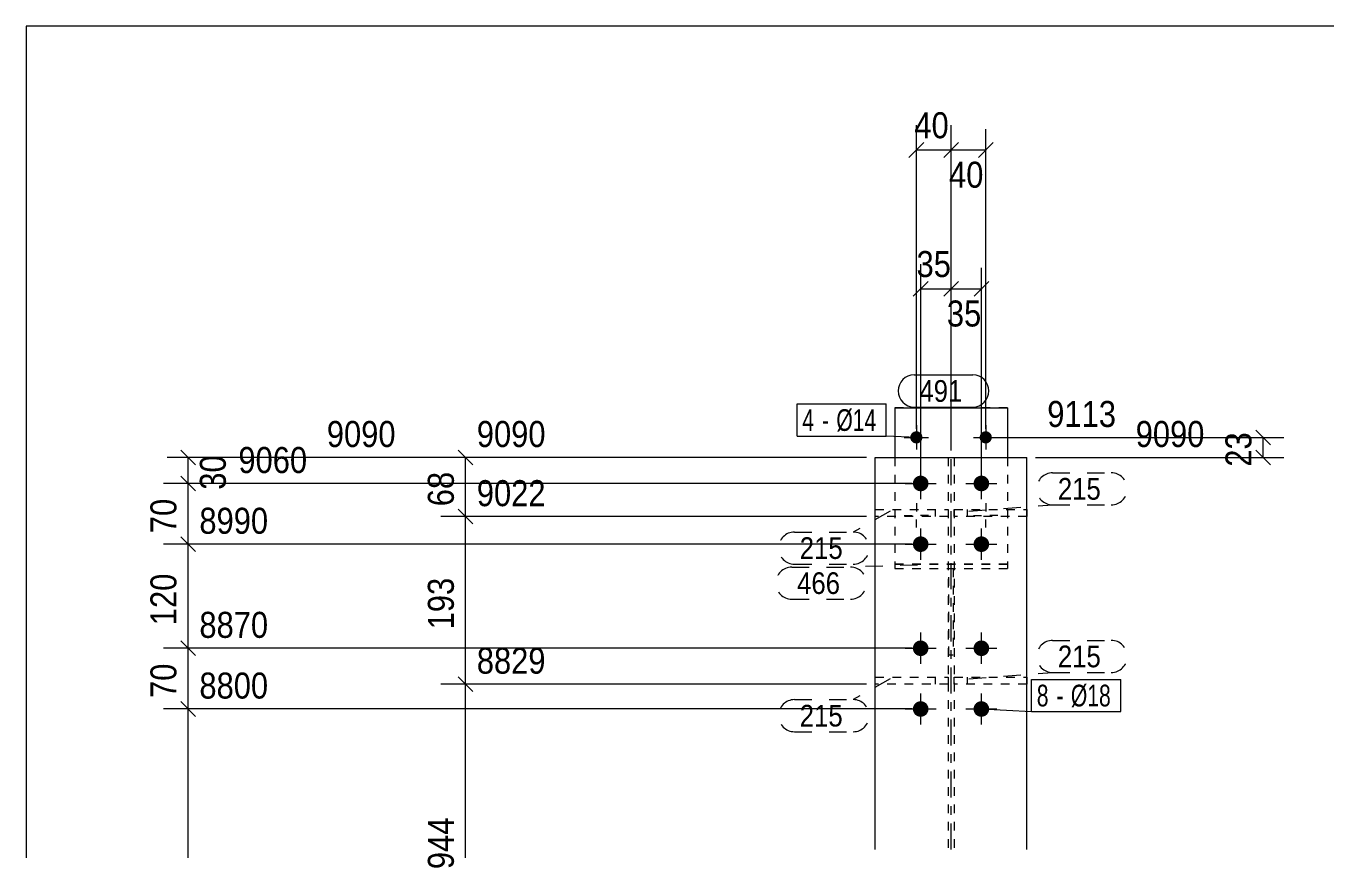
# Model space of a CAD drawing. Header units: millimetres. Extents: x 2 to 579, y 1 to 405.
# Drawn here: x 5 to 155, y 310 to 405 of the extents above; entities that cross this region are included whole.
import ezdxf

# ---------------------------------------------------------------- set-up
doc = ezdxf.new("R2010")
doc.units = ezdxf.units.MM
for name, pattern in [('XKITLINE00', [0]), ('XKITLINE01', [4, 1, -1, 1, -1]), ('XKITLINE02', [4, 2, -2]), ('XKITLINE03', [6, 3, -1, 1, -1])]:
    doc.linetypes.add(name, pattern=pattern)
for name, color, linetype, lineweight in [('Bolt', 3, 'Continuous', 0), ('BoltMark', 7, 'Continuous', 0), ('Dimensions', 7, 'Continuous', 0), ('DrawingSheet', 5, 'Continuous', 0), ('Part', 2, 'Continuous', 0), ('PartMark', 7, 'Continuous', 0)]:
    doc.layers.add(name, color=color, linetype=linetype, lineweight=lineweight)
doc.styles.add('ARIAL', font='ARIAL.TTF')
doc.styles.add('ARIAL_NARROW', font='ARIALN.TTF')

# ---------------------------------------------------------------- blocks, each defined once
blk = doc.blocks.new('*A42')
at = {"layer": 'Bolt'}
for points in [[(107.3, 352.31), (107.3, 352.36), (107.31, 352.4), (107.32, 352.44), (107.33, 352.49), (107.34, 352.53), (107.35, 352.57), (107.37, 352.61), (107.39, 352.65), (107.4, 352.69), (107.43, 352.73), (107.45, 352.77), (107.48, 352.8), (107.5, 352.84), (107.53, 352.87), (107.56, 352.9), (107.59, 352.94), (107.63, 352.96), (107.66, 352.99), (107.7, 353.02), (107.74, 353.04), (107.77, 353.06), (107.81, 353.08), (107.85, 353.1), (107.9, 353.12), (107.94, 353.13), (107.98, 353.14), (108.02, 353.15), (108.07, 353.16), (108.11, 353.16), (108.15, 353.17), (108.2, 353.17), (108.24, 353.17), (108.29, 353.16), (108.33, 353.16), (108.37, 353.15), (108.42, 353.14), (108.46, 353.13), (108.5, 353.12), (108.54, 353.1), (108.58, 353.08), (108.62, 353.06), (108.66, 353.04), (108.7, 353.02), (108.73, 352.99), (108.77, 352.96), (108.8, 352.94), (108.84, 352.9), (108.87, 352.87), (108.89, 352.84), (108.92, 352.8), (108.95, 352.77), (108.97, 352.73), (108.99, 352.69), (109.01, 352.65), (109.03, 352.61), (109.05, 352.57), (109.06, 352.53), (109.07, 352.49), (109.08, 352.44), (109.09, 352.4), (109.09, 352.36), (109.1, 352.31), (109.1, 352.27), (109.1, 352.22), (109.09, 352.18), (109.09, 352.14), (109.08, 352.09), (109.07, 352.05), (109.06, 352.01), (109.05, 351.97), (109.03, 351.92), (109.01, 351.88), (108.99, 351.84), (108.97, 351.81), (108.95, 351.77), (108.92, 351.73), (108.89, 351.7), (108.87, 351.66), (108.84, 351.63), (108.8, 351.6), (108.77, 351.57), (108.73, 351.55), (108.7, 351.52), (108.66, 351.5), (108.62, 351.47), (108.58, 351.45), (108.54, 351.44), (108.5, 351.42), (108.46, 351.41), (108.42, 351.4), (108.37, 351.39), (108.33, 351.38), (108.29, 351.37), (108.24, 351.37), (108.2, 351.37), (108.15, 351.37), (108.11, 351.37), (108.07, 351.38), (108.02, 351.39), (107.98, 351.4), (107.94, 351.41), (107.9, 351.42), (107.85, 351.44), (107.81, 351.45), (107.77, 351.47), (107.74, 351.5), (107.7, 351.52), (107.66, 351.55), (107.63, 351.57), (107.59, 351.6), (107.56, 351.63), (107.53, 351.66), (107.5, 351.7), (107.48, 351.73), (107.45, 351.77), (107.43, 351.81), (107.4, 351.84), (107.39, 351.88), (107.37, 351.92), (107.35, 351.97), (107.34, 352.01), (107.33, 352.05), (107.32, 352.09), (107.31, 352.14), (107.3, 352.18), (107.3, 352.22), (107.3, 352.27)], [(114.3, 352.31), (114.3, 352.36), (114.31, 352.4), (114.32, 352.44), (114.33, 352.49), (114.34, 352.53), (114.35, 352.57), (114.37, 352.61), (114.39, 352.65), (114.4, 352.69), (114.43, 352.73), (114.45, 352.77), (114.48, 352.8), (114.5, 352.84), (114.53, 352.87), (114.56, 352.9), (114.59, 352.94), (114.63, 352.96), (114.66, 352.99), (114.7, 353.02), (114.74, 353.04), (114.77, 353.06), (114.81, 353.08), (114.85, 353.1), (114.9, 353.12), (114.94, 353.13), (114.98, 353.14), (115.02, 353.15), (115.07, 353.16), (115.11, 353.16), (115.15, 353.17), (115.2, 353.17), (115.24, 353.17), (115.29, 353.16), (115.33, 353.16), (115.37, 353.15), (115.42, 353.14), (115.46, 353.13), (115.5, 353.12), (115.54, 353.1), (115.58, 353.08), (115.62, 353.06), (115.66, 353.04), (115.7, 353.02), (115.73, 352.99), (115.77, 352.96), (115.8, 352.94), (115.84, 352.9), (115.87, 352.87), (115.89, 352.84), (115.92, 352.8), (115.95, 352.77), (115.97, 352.73), (115.99, 352.69), (116.01, 352.65), (116.03, 352.61), (116.05, 352.57), (116.06, 352.53), (116.07, 352.49), (116.08, 352.44), (116.09, 352.4), (116.09, 352.36), (116.1, 352.31), (116.1, 352.27), (116.1, 352.22), (116.09, 352.18), (116.09, 352.14), (116.08, 352.09), (116.07, 352.05), (116.06, 352.01), (116.05, 351.97), (116.03, 351.92), (116.01, 351.88), (115.99, 351.84), (115.97, 351.81), (115.95, 351.77), (115.92, 351.73), (115.89, 351.7), (115.87, 351.66), (115.84, 351.63), (115.8, 351.6), (115.77, 351.57), (115.73, 351.55), (115.7, 351.52), (115.66, 351.5), (115.62, 351.47), (115.58, 351.45), (115.54, 351.44), (115.5, 351.42), (115.46, 351.41), (115.42, 351.4), (115.37, 351.39), (115.33, 351.38), (115.29, 351.37), (115.24, 351.37), (115.2, 351.37), (115.15, 351.37), (115.11, 351.37), (115.07, 351.38), (115.02, 351.39), (114.98, 351.4), (114.94, 351.41), (114.9, 351.42), (114.85, 351.44), (114.81, 351.45), (114.77, 351.47), (114.74, 351.5), (114.7, 351.52), (114.66, 351.55), (114.63, 351.57), (114.59, 351.6), (114.56, 351.63), (114.53, 351.66), (114.5, 351.7), (114.48, 351.73), (114.45, 351.77), (114.43, 351.81), (114.4, 351.84), (114.39, 351.88), (114.37, 351.92), (114.35, 351.97), (114.34, 352.01), (114.33, 352.05), (114.32, 352.09), (114.31, 352.14), (114.3, 352.18), (114.3, 352.22), (114.3, 352.27)], [(107.3, 345.31), (107.3, 345.36), (107.31, 345.4), (107.32, 345.44), (107.33, 345.49), (107.34, 345.53), (107.35, 345.57), (107.37, 345.61), (107.39, 345.65), (107.4, 345.69), (107.43, 345.73), (107.45, 345.77), (107.48, 345.8), (107.5, 345.84), (107.53, 345.87), (107.56, 345.9), (107.59, 345.94), (107.63, 345.96), (107.66, 345.99), (107.7, 346.02), (107.74, 346.04), (107.77, 346.06), (107.81, 346.08), (107.85, 346.1), (107.9, 346.12), (107.94, 346.13), (107.98, 346.14), (108.02, 346.15), (108.07, 346.16), (108.11, 346.16), (108.15, 346.17), (108.2, 346.17), (108.24, 346.17), (108.29, 346.16), (108.33, 346.16), (108.37, 346.15), (108.42, 346.14), (108.46, 346.13), (108.5, 346.12), (108.54, 346.1), (108.58, 346.08), (108.62, 346.06), (108.66, 346.04), (108.7, 346.02), (108.73, 345.99), (108.77, 345.96), (108.8, 345.94), (108.84, 345.9), (108.87, 345.87), (108.89, 345.84), (108.92, 345.8), (108.95, 345.77), (108.97, 345.73), (108.99, 345.69), (109.01, 345.65), (109.03, 345.61), (109.05, 345.57), (109.06, 345.53), (109.07, 345.49), (109.08, 345.44), (109.09, 345.4), (109.09, 345.36), (109.1, 345.31), (109.1, 345.27), (109.1, 345.22), (109.09, 345.18), (109.09, 345.14), (109.08, 345.09), (109.07, 345.05), (109.06, 345.01), (109.05, 344.97), (109.03, 344.92), (109.01, 344.88), (108.99, 344.84), (108.97, 344.81), (108.95, 344.77), (108.92, 344.73), (108.89, 344.7), (108.87, 344.66), (108.84, 344.63), (108.8, 344.6), (108.77, 344.57), (108.73, 344.55), (108.7, 344.52), (108.66, 344.5), (108.62, 344.47), (108.58, 344.45), (108.54, 344.44), (108.5, 344.42), (108.46, 344.41), (108.42, 344.4), (108.37, 344.39), (108.33, 344.38), (108.29, 344.37), (108.24, 344.37), (108.2, 344.37), (108.15, 344.37), (108.11, 344.37), (108.07, 344.38), (108.02, 344.39), (107.98, 344.4), (107.94, 344.41), (107.9, 344.42), (107.85, 344.44), (107.81, 344.45), (107.77, 344.47), (107.74, 344.5), (107.7, 344.52), (107.66, 344.55), (107.63, 344.57), (107.59, 344.6), (107.56, 344.63), (107.53, 344.66), (107.5, 344.7), (107.48, 344.73), (107.45, 344.77), (107.43, 344.81), (107.4, 344.84), (107.39, 344.88), (107.37, 344.92), (107.35, 344.97), (107.34, 345.01), (107.33, 345.05), (107.32, 345.09), (107.31, 345.14), (107.3, 345.18), (107.3, 345.22), (107.3, 345.27)], [(114.3, 345.31), (114.3, 345.36), (114.31, 345.4), (114.32, 345.44), (114.33, 345.49), (114.34, 345.53), (114.35, 345.57), (114.37, 345.61), (114.39, 345.65), (114.4, 345.69), (114.43, 345.73), (114.45, 345.77), (114.48, 345.8), (114.5, 345.84), (114.53, 345.87), (114.56, 345.9), (114.59, 345.94), (114.63, 345.96), (114.66, 345.99), (114.7, 346.02), (114.74, 346.04), (114.77, 346.06), (114.81, 346.08), (114.85, 346.1), (114.9, 346.12), (114.94, 346.13), (114.98, 346.14), (115.02, 346.15), (115.07, 346.16), (115.11, 346.16), (115.15, 346.17), (115.2, 346.17), (115.24, 346.17), (115.29, 346.16), (115.33, 346.16), (115.37, 346.15), (115.42, 346.14), (115.46, 346.13), (115.5, 346.12), (115.54, 346.1), (115.58, 346.08), (115.62, 346.06), (115.66, 346.04), (115.7, 346.02), (115.73, 345.99), (115.77, 345.96), (115.8, 345.94), (115.84, 345.9), (115.87, 345.87), (115.89, 345.84), (115.92, 345.8), (115.95, 345.77), (115.97, 345.73), (115.99, 345.69), (116.01, 345.65), (116.03, 345.61), (116.05, 345.57), (116.06, 345.53), (116.07, 345.49), (116.08, 345.44), (116.09, 345.4), (116.09, 345.36), (116.1, 345.31), (116.1, 345.27), (116.1, 345.22), (116.09, 345.18), (116.09, 345.14), (116.08, 345.09), (116.07, 345.05), (116.06, 345.01), (116.05, 344.97), (116.03, 344.92), (116.01, 344.88), (115.99, 344.84), (115.97, 344.81), (115.95, 344.77), (115.92, 344.73), (115.89, 344.7), (115.87, 344.66), (115.84, 344.63), (115.8, 344.6), (115.77, 344.57), (115.73, 344.55), (115.7, 344.52), (115.66, 344.5), (115.62, 344.47), (115.58, 344.45), (115.54, 344.44), (115.5, 344.42), (115.46, 344.41), (115.42, 344.4), (115.37, 344.39), (115.33, 344.38), (115.29, 344.37), (115.24, 344.37), (115.2, 344.37), (115.15, 344.37), (115.11, 344.37), (115.07, 344.38), (115.02, 344.39), (114.98, 344.4), (114.94, 344.41), (114.9, 344.42), (114.85, 344.44), (114.81, 344.45), (114.77, 344.47), (114.74, 344.5), (114.7, 344.52), (114.66, 344.55), (114.63, 344.57), (114.59, 344.6), (114.56, 344.63), (114.53, 344.66), (114.5, 344.7), (114.48, 344.73), (114.45, 344.77), (114.43, 344.81), (114.4, 344.84), (114.39, 344.88), (114.37, 344.92), (114.35, 344.97), (114.34, 345.01), (114.33, 345.05), (114.32, 345.09), (114.31, 345.14), (114.3, 345.18), (114.3, 345.22), (114.3, 345.27)], [(107.3, 333.31), (107.3, 333.36), (107.31, 333.4), (107.32, 333.44), (107.33, 333.49), (107.34, 333.53), (107.35, 333.57), (107.37, 333.61), (107.39, 333.65), (107.4, 333.69), (107.43, 333.73), (107.45, 333.77), (107.48, 333.8), (107.5, 333.84), (107.53, 333.87), (107.56, 333.9), (107.59, 333.94), (107.63, 333.96), (107.66, 333.99), (107.7, 334.02), (107.74, 334.04), (107.77, 334.06), (107.81, 334.08), (107.85, 334.1), (107.9, 334.12), (107.94, 334.13), (107.98, 334.14), (108.02, 334.15), (108.07, 334.16), (108.11, 334.16), (108.15, 334.17), (108.2, 334.17), (108.24, 334.17), (108.29, 334.16), (108.33, 334.16), (108.37, 334.15), (108.42, 334.14), (108.46, 334.13), (108.5, 334.12), (108.54, 334.1), (108.58, 334.08), (108.62, 334.06), (108.66, 334.04), (108.7, 334.02), (108.73, 333.99), (108.77, 333.96), (108.8, 333.94), (108.84, 333.9), (108.87, 333.87), (108.89, 333.84), (108.92, 333.8), (108.95, 333.77), (108.97, 333.73), (108.99, 333.69), (109.01, 333.65), (109.03, 333.61), (109.05, 333.57), (109.06, 333.53), (109.07, 333.49), (109.08, 333.44), (109.09, 333.4), (109.09, 333.36), (109.1, 333.31), (109.1, 333.27), (109.1, 333.22), (109.09, 333.18), (109.09, 333.14), (109.08, 333.09), (109.07, 333.05), (109.06, 333.01), (109.05, 332.97), (109.03, 332.92), (109.01, 332.88), (108.99, 332.84), (108.97, 332.81), (108.95, 332.77), (108.92, 332.73), (108.89, 332.7), (108.87, 332.66), (108.84, 332.63), (108.8, 332.6), (108.77, 332.57), (108.73, 332.55), (108.7, 332.52), (108.66, 332.5), (108.62, 332.47), (108.58, 332.45), (108.54, 332.44), (108.5, 332.42), (108.46, 332.41), (108.42, 332.4), (108.37, 332.39), (108.33, 332.38), (108.29, 332.37), (108.24, 332.37), (108.2, 332.37), (108.15, 332.37), (108.11, 332.37), (108.07, 332.38), (108.02, 332.39), (107.98, 332.4), (107.94, 332.41), (107.9, 332.42), (107.85, 332.44), (107.81, 332.45), (107.77, 332.47), (107.74, 332.5), (107.7, 332.52), (107.66, 332.55), (107.63, 332.57), (107.59, 332.6), (107.56, 332.63), (107.53, 332.66), (107.5, 332.7), (107.48, 332.73), (107.45, 332.77), (107.43, 332.81), (107.4, 332.84), (107.39, 332.88), (107.37, 332.92), (107.35, 332.97), (107.34, 333.01), (107.33, 333.05), (107.32, 333.09), (107.31, 333.14), (107.3, 333.18), (107.3, 333.22), (107.3, 333.27)], [(114.3, 333.31), (114.3, 333.36), (114.31, 333.4), (114.32, 333.44), (114.33, 333.49), (114.34, 333.53), (114.35, 333.57), (114.37, 333.61), (114.39, 333.65), (114.4, 333.69), (114.43, 333.73), (114.45, 333.77), (114.48, 333.8), (114.5, 333.84), (114.53, 333.87), (114.56, 333.9), (114.59, 333.94), (114.63, 333.96), (114.66, 333.99), (114.7, 334.02), (114.74, 334.04), (114.77, 334.06), (114.81, 334.08), (114.85, 334.1), (114.9, 334.12), (114.94, 334.13), (114.98, 334.14), (115.02, 334.15), (115.07, 334.16), (115.11, 334.16), (115.15, 334.17), (115.2, 334.17), (115.24, 334.17), (115.29, 334.16), (115.33, 334.16), (115.37, 334.15), (115.42, 334.14), (115.46, 334.13), (115.5, 334.12), (115.54, 334.1), (115.58, 334.08), (115.62, 334.06), (115.66, 334.04), (115.7, 334.02), (115.73, 333.99), (115.77, 333.96), (115.8, 333.94), (115.84, 333.9), (115.87, 333.87), (115.89, 333.84), (115.92, 333.8), (115.95, 333.77), (115.97, 333.73), (115.99, 333.69), (116.01, 333.65), (116.03, 333.61), (116.05, 333.57), (116.06, 333.53), (116.07, 333.49), (116.08, 333.44), (116.09, 333.4), (116.09, 333.36), (116.1, 333.31), (116.1, 333.27), (116.1, 333.22), (116.09, 333.18), (116.09, 333.14), (116.08, 333.09), (116.07, 333.05), (116.06, 333.01), (116.05, 332.97), (116.03, 332.92), (116.01, 332.88), (115.99, 332.84), (115.97, 332.81), (115.95, 332.77), (115.92, 332.73), (115.89, 332.7), (115.87, 332.66), (115.84, 332.63), (115.8, 332.6), (115.77, 332.57), (115.73, 332.55), (115.7, 332.52), (115.66, 332.5), (115.62, 332.47), (115.58, 332.45), (115.54, 332.44), (115.5, 332.42), (115.46, 332.41), (115.42, 332.4), (115.37, 332.39), (115.33, 332.38), (115.29, 332.37), (115.24, 332.37), (115.2, 332.37), (115.15, 332.37), (115.11, 332.37), (115.07, 332.38), (115.02, 332.39), (114.98, 332.4), (114.94, 332.41), (114.9, 332.42), (114.85, 332.44), (114.81, 332.45), (114.77, 332.47), (114.74, 332.5), (114.7, 332.52), (114.66, 332.55), (114.63, 332.57), (114.59, 332.6), (114.56, 332.63), (114.53, 332.66), (114.5, 332.7), (114.48, 332.73), (114.45, 332.77), (114.43, 332.81), (114.4, 332.84), (114.39, 332.88), (114.37, 332.92), (114.35, 332.97), (114.34, 333.01), (114.33, 333.05), (114.32, 333.09), (114.31, 333.14), (114.3, 333.18), (114.3, 333.22), (114.3, 333.27)], [(107.3, 326.31), (107.3, 326.36), (107.31, 326.4), (107.32, 326.44), (107.33, 326.49), (107.34, 326.53), (107.35, 326.57), (107.37, 326.61), (107.39, 326.65), (107.4, 326.69), (107.43, 326.73), (107.45, 326.77), (107.48, 326.8), (107.5, 326.84), (107.53, 326.87), (107.56, 326.9), (107.59, 326.94), (107.63, 326.96), (107.66, 326.99), (107.7, 327.02), (107.74, 327.04), (107.77, 327.06), (107.81, 327.08), (107.85, 327.1), (107.9, 327.12), (107.94, 327.13), (107.98, 327.14), (108.02, 327.15), (108.07, 327.16), (108.11, 327.16), (108.15, 327.17), (108.2, 327.17), (108.24, 327.17), (108.29, 327.16), (108.33, 327.16), (108.37, 327.15), (108.42, 327.14), (108.46, 327.13), (108.5, 327.12), (108.54, 327.1), (108.58, 327.08), (108.62, 327.06), (108.66, 327.04), (108.7, 327.02), (108.73, 326.99), (108.77, 326.96), (108.8, 326.94), (108.84, 326.9), (108.87, 326.87), (108.89, 326.84), (108.92, 326.8), (108.95, 326.77), (108.97, 326.73), (108.99, 326.69), (109.01, 326.65), (109.03, 326.61), (109.05, 326.57), (109.06, 326.53), (109.07, 326.49), (109.08, 326.44), (109.09, 326.4), (109.09, 326.36), (109.1, 326.31), (109.1, 326.27), (109.1, 326.22), (109.09, 326.18), (109.09, 326.14), (109.08, 326.09), (109.07, 326.05), (109.06, 326.01), (109.05, 325.97), (109.03, 325.92), (109.01, 325.88), (108.99, 325.84), (108.97, 325.81), (108.95, 325.77), (108.92, 325.73), (108.89, 325.7), (108.87, 325.66), (108.84, 325.63), (108.8, 325.6), (108.77, 325.57), (108.73, 325.55), (108.7, 325.52), (108.66, 325.5), (108.62, 325.47), (108.58, 325.45), (108.54, 325.44), (108.5, 325.42), (108.46, 325.41), (108.42, 325.4), (108.37, 325.39), (108.33, 325.38), (108.29, 325.37), (108.24, 325.37), (108.2, 325.37), (108.15, 325.37), (108.11, 325.37), (108.07, 325.38), (108.02, 325.39), (107.98, 325.4), (107.94, 325.41), (107.9, 325.42), (107.85, 325.44), (107.81, 325.45), (107.77, 325.47), (107.74, 325.5), (107.7, 325.52), (107.66, 325.55), (107.63, 325.57), (107.59, 325.6), (107.56, 325.63), (107.53, 325.66), (107.5, 325.7), (107.48, 325.73), (107.45, 325.77), (107.43, 325.81), (107.4, 325.84), (107.39, 325.88), (107.37, 325.92), (107.35, 325.97), (107.34, 326.01), (107.33, 326.05), (107.32, 326.09), (107.31, 326.14), (107.3, 326.18), (107.3, 326.22), (107.3, 326.27)], [(114.3, 326.31), (114.3, 326.36), (114.31, 326.4), (114.32, 326.44), (114.33, 326.49), (114.34, 326.53), (114.35, 326.57), (114.37, 326.61), (114.39, 326.65), (114.4, 326.69), (114.43, 326.73), (114.45, 326.77), (114.48, 326.8), (114.5, 326.84), (114.53, 326.87), (114.56, 326.9), (114.59, 326.94), (114.63, 326.96), (114.66, 326.99), (114.7, 327.02), (114.74, 327.04), (114.77, 327.06), (114.81, 327.08), (114.85, 327.1), (114.9, 327.12), (114.94, 327.13), (114.98, 327.14), (115.02, 327.15), (115.07, 327.16), (115.11, 327.16), (115.15, 327.17), (115.2, 327.17), (115.24, 327.17), (115.29, 327.16), (115.33, 327.16), (115.37, 327.15), (115.42, 327.14), (115.46, 327.13), (115.5, 327.12), (115.54, 327.1), (115.58, 327.08), (115.62, 327.06), (115.66, 327.04), (115.7, 327.02), (115.73, 326.99), (115.77, 326.96), (115.8, 326.94), (115.84, 326.9), (115.87, 326.87), (115.89, 326.84), (115.92, 326.8), (115.95, 326.77), (115.97, 326.73), (115.99, 326.69), (116.01, 326.65), (116.03, 326.61), (116.05, 326.57), (116.06, 326.53), (116.07, 326.49), (116.08, 326.44), (116.09, 326.4), (116.09, 326.36), (116.1, 326.31), (116.1, 326.27), (116.1, 326.22), (116.09, 326.18), (116.09, 326.14), (116.08, 326.09), (116.07, 326.05), (116.06, 326.01), (116.05, 325.97), (116.03, 325.92), (116.01, 325.88), (115.99, 325.84), (115.97, 325.81), (115.95, 325.77), (115.92, 325.73), (115.89, 325.7), (115.87, 325.66), (115.84, 325.63), (115.8, 325.6), (115.77, 325.57), (115.73, 325.55), (115.7, 325.52), (115.66, 325.5), (115.62, 325.47), (115.58, 325.45), (115.54, 325.44), (115.5, 325.42), (115.46, 325.41), (115.42, 325.4), (115.37, 325.39), (115.33, 325.38), (115.29, 325.37), (115.24, 325.37), (115.2, 325.37), (115.15, 325.37), (115.11, 325.37), (115.07, 325.38), (115.02, 325.39), (114.98, 325.4), (114.94, 325.41), (114.9, 325.42), (114.85, 325.44), (114.81, 325.45), (114.77, 325.47), (114.74, 325.5), (114.7, 325.52), (114.66, 325.55), (114.63, 325.57), (114.59, 325.6), (114.56, 325.63), (114.53, 325.66), (114.5, 325.7), (114.48, 325.73), (114.45, 325.77), (114.43, 325.81), (114.4, 325.84), (114.39, 325.88), (114.37, 325.92), (114.35, 325.97), (114.34, 326.01), (114.33, 326.05), (114.32, 326.09), (114.31, 326.14), (114.3, 326.18), (114.3, 326.22), (114.3, 326.27)]]:
    blk.add_hatch(color=3, dxfattribs=at).paths.add_polyline_path(points, flags=17)
at = {"layer": 'Bolt', "color": 3, "linetype": 'XKITLINE00', "lineweight": 0}
for p, q in [((108.2, 350.47), (108.2, 354.07)), ((115.2, 350.47), (115.2, 354.07)), ((106.4, 352.27), (110, 352.27)), ((113.4, 352.27), (117, 352.27)), ((108.2, 343.47), (108.2, 347.07)), ((115.2, 343.47), (115.2, 347.07)), ((106.4, 345.27), (110, 345.27)), ((113.4, 345.27), (117, 345.27)), ((108.2, 331.47), (108.2, 335.07)), ((115.2, 331.47), (115.2, 335.07)), ((106.4, 333.27), (110, 333.27)), ((113.4, 333.27), (117, 333.27)), ((108.2, 324.47), (108.2, 328.07)), ((115.2, 324.47), (115.2, 328.07)), ((106.4, 326.27), (110, 326.27)), ((113.4, 326.27), (117, 326.27))]:
    blk.add_line(p, q, dxfattribs=at)
blk = doc.blocks.new('*A43')
at = {"layer": 'Bolt'}
for points in [[(108.4, 357.55), (108.4, 357.51), (108.39, 357.48), (108.39, 357.45), (108.38, 357.41), (108.37, 357.38), (108.36, 357.35), (108.35, 357.31), (108.33, 357.28), (108.32, 357.25), (108.3, 357.22), (108.28, 357.19), (108.26, 357.17), (108.24, 357.14), (108.22, 357.11), (108.19, 357.09), (108.17, 357.06), (108.14, 357.04), (108.12, 357.02), (108.09, 357), (108.06, 356.98), (108.03, 356.97), (108, 356.95), (107.97, 356.94), (107.93, 356.92), (107.9, 356.91), (107.87, 356.9), (107.84, 356.9), (107.8, 356.89), (107.77, 356.89), (107.73, 356.88), (107.7, 356.88), (107.66, 356.88), (107.63, 356.89), (107.6, 356.89), (107.56, 356.9), (107.53, 356.9), (107.5, 356.91), (107.46, 356.92), (107.43, 356.94), (107.4, 356.95), (107.37, 356.97), (107.34, 356.98), (107.31, 357), (107.28, 357.02), (107.25, 357.04), (107.23, 357.06), (107.2, 357.09), (107.18, 357.11), (107.16, 357.14), (107.14, 357.17), (107.12, 357.19), (107.1, 357.22), (107.08, 357.25), (107.07, 357.28), (107.05, 357.31), (107.04, 357.35), (107.03, 357.38), (107.02, 357.41), (107.01, 357.45), (107.01, 357.48), (107, 357.51), (107, 357.55), (107, 357.58), (107, 357.62), (107, 357.65), (107.01, 357.69), (107.01, 357.72), (107.02, 357.75), (107.03, 357.79), (107.04, 357.82), (107.05, 357.85), (107.07, 357.88), (107.08, 357.91), (107.1, 357.94), (107.12, 357.97), (107.14, 358), (107.16, 358.03), (107.18, 358.05), (107.2, 358.08), (107.23, 358.1), (107.25, 358.12), (107.28, 358.14), (107.31, 358.16), (107.34, 358.18), (107.37, 358.2), (107.4, 358.22), (107.43, 358.23), (107.46, 358.24), (107.5, 358.25), (107.53, 358.26), (107.56, 358.27), (107.6, 358.28), (107.63, 358.28), (107.66, 358.28), (107.7, 358.28), (107.73, 358.28), (107.77, 358.28), (107.8, 358.28), (107.84, 358.27), (107.87, 358.26), (107.9, 358.25), (107.93, 358.24), (107.97, 358.23), (108, 358.22), (108.03, 358.2), (108.06, 358.18), (108.09, 358.16), (108.12, 358.14), (108.14, 358.12), (108.17, 358.1), (108.19, 358.08), (108.22, 358.05), (108.24, 358.03), (108.26, 358), (108.28, 357.97), (108.3, 357.94), (108.32, 357.91), (108.33, 357.88), (108.35, 357.85), (108.36, 357.82), (108.37, 357.79), (108.38, 357.75), (108.39, 357.72), (108.39, 357.69), (108.4, 357.65), (108.4, 357.62), (108.4, 357.58)], [(116.4, 357.55), (116.4, 357.51), (116.39, 357.48), (116.39, 357.45), (116.38, 357.41), (116.37, 357.38), (116.36, 357.35), (116.35, 357.31), (116.33, 357.28), (116.32, 357.25), (116.3, 357.22), (116.28, 357.19), (116.26, 357.17), (116.24, 357.14), (116.22, 357.11), (116.19, 357.09), (116.17, 357.06), (116.14, 357.04), (116.12, 357.02), (116.09, 357), (116.06, 356.98), (116.03, 356.97), (116, 356.95), (115.97, 356.94), (115.93, 356.92), (115.9, 356.91), (115.87, 356.9), (115.84, 356.9), (115.8, 356.89), (115.77, 356.89), (115.73, 356.88), (115.7, 356.88), (115.66, 356.88), (115.63, 356.89), (115.6, 356.89), (115.56, 356.9), (115.53, 356.9), (115.5, 356.91), (115.46, 356.92), (115.43, 356.94), (115.4, 356.95), (115.37, 356.97), (115.34, 356.98), (115.31, 357), (115.28, 357.02), (115.25, 357.04), (115.23, 357.06), (115.2, 357.09), (115.18, 357.11), (115.16, 357.14), (115.14, 357.17), (115.12, 357.19), (115.1, 357.22), (115.08, 357.25), (115.07, 357.28), (115.05, 357.31), (115.04, 357.35), (115.03, 357.38), (115.02, 357.41), (115.01, 357.45), (115.01, 357.48), (115, 357.51), (115, 357.55), (115, 357.58), (115, 357.62), (115, 357.65), (115.01, 357.69), (115.01, 357.72), (115.02, 357.75), (115.03, 357.79), (115.04, 357.82), (115.05, 357.85), (115.07, 357.88), (115.08, 357.91), (115.1, 357.94), (115.12, 357.97), (115.14, 358), (115.16, 358.03), (115.18, 358.05), (115.2, 358.08), (115.23, 358.1), (115.25, 358.12), (115.28, 358.14), (115.31, 358.16), (115.34, 358.18), (115.37, 358.2), (115.4, 358.22), (115.43, 358.23), (115.46, 358.24), (115.5, 358.25), (115.53, 358.26), (115.56, 358.27), (115.6, 358.28), (115.63, 358.28), (115.66, 358.28), (115.7, 358.28), (115.73, 358.28), (115.77, 358.28), (115.8, 358.28), (115.84, 358.27), (115.87, 358.26), (115.9, 358.25), (115.93, 358.24), (115.97, 358.23), (116, 358.22), (116.03, 358.2), (116.06, 358.18), (116.09, 358.16), (116.12, 358.14), (116.14, 358.12), (116.17, 358.1), (116.19, 358.08), (116.22, 358.05), (116.24, 358.03), (116.26, 358), (116.28, 357.97), (116.3, 357.94), (116.32, 357.91), (116.33, 357.88), (116.35, 357.85), (116.36, 357.82), (116.37, 357.79), (116.38, 357.75), (116.39, 357.72), (116.39, 357.69), (116.4, 357.65), (116.4, 357.62), (116.4, 357.58)]]:
    blk.add_hatch(color=3, dxfattribs=at).paths.add_polyline_path(points, flags=17)
at = {"layer": 'Bolt', "color": 3, "linetype": 'XKITLINE00', "lineweight": 0}
for p, q in [((107.7, 358.98), (107.7, 356.18)), ((115.7, 358.98), (115.7, 356.18)), ((106.3, 357.58), (109.1, 357.58)), ((114.3, 357.58), (117.1, 357.58)), ((107.7, 349.98), (107.7, 349.05)), ((115.7, 349.98), (115.7, 349.05)), ((106.3, 348.58), (107.23, 348.58)), ((107.7, 347.18), (107.7, 348.12)), ((109.1, 348.58), (108.17, 348.58)), ((114.3, 348.58), (115.23, 348.58)), ((115.7, 347.18), (115.7, 348.12)), ((117.1, 348.58), (116.17, 348.58))]:
    blk.add_line(p, q, dxfattribs=at)
blk = doc.blocks.new('*A55')
at = {"layer": 'Part', "color": 7, "linetype": 'XKITLINE03', "lineweight": 0}
blk.add_line((111.7, 310.07), (111.7, 365.27), dxfattribs=at)
at = {"layer": 'Part', "color": 2, "linetype": 'XKITLINE00', "lineweight": 0}
for p, q in [((102.95, 310.07), (102.95, 355.27)), ((102.95, 355.27), (120.45, 355.27)), ((120.45, 310.07), (120.45, 355.27))]:
    blk.add_line(p, q, dxfattribs=at)
at = {"layer": 'Part', "color": 7, "linetype": 'XKITLINE01', "lineweight": 0}
for p, q in [((111.35, 355.27), (111.35, 310.07)), ((112.05, 355.27), (112.05, 310.07))]:
    blk.add_line(p, q, dxfattribs=at)
blk = doc.blocks.new('*A56')
at = {"layer": 'Part', "color": 7, "linetype": 'XKITLINE01', "lineweight": 0}
for p, q in [((111.45, 342.48), (111.95, 342.48)), ((111.45, 332.48), (111.45, 342.48)), ((111.45, 342.48), (111.95, 342.48)), ((111.95, 342.48), (111.95, 332.48)), ((111.95, 332.48), (111.45, 332.48))]:
    blk.add_line(p, q, dxfattribs=at)
blk = doc.blocks.new('*A57')
at = {"layer": 'Part', "color": 7, "linetype": 'XKITLINE01', "lineweight": 0}
for p, q in [((105.2, 342.98), (105.2, 342.48)), ((105.2, 342.98), (118.2, 342.98)), ((105.2, 342.48), (118.2, 342.48)), ((118.2, 342.98), (118.2, 342.48))]:
    blk.add_line(p, q, dxfattribs=at)
blk = doc.blocks.new('*A58')
at = {"layer": 'Part', "color": 2, "linetype": 'XKITLINE00', "lineweight": 0}
for p, q in [((105.2, 360.98), (105.2, 355.27)), ((105.2, 360.98), (118.2, 360.98)), ((118.2, 360.98), (118.2, 355.27))]:
    blk.add_line(p, q, dxfattribs=at)
at = {"layer": 'Part', "color": 7, "linetype": 'XKITLINE01', "lineweight": 0}
for p, q in [((118.2, 360.98), (105.2, 360.98)), ((105.2, 355.27), (105.2, 342.98)), ((118.2, 355.27), (118.2, 342.98)), ((105.2, 342.98), (118.2, 342.98)), ((118.2, 342.98), (105.2, 342.98))]:
    blk.add_line(p, q, dxfattribs=at)
blk = doc.blocks.new('*A69')
at = {"layer": 'Part', "color": 7, "linetype": 'XKITLINE01', "lineweight": 0}
for p, q in [((112.05, 329.14), (112.05, 329.94)), ((112.05, 329.94), (120.45, 329.94)), ((113.55, 329.94), (113.55, 329.14)), ((120.45, 329.94), (120.45, 329.14)), ((120.45, 329.14), (112.05, 329.14))]:
    blk.add_line(p, q, dxfattribs=at)
blk = doc.blocks.new('*A70')
at = {"layer": 'Part', "color": 7, "linetype": 'XKITLINE01', "lineweight": 0}
for p, q in [((112.05, 348.45), (112.05, 349.25)), ((112.05, 349.25), (120.45, 349.25)), ((120.45, 348.45), (112.05, 348.45)), ((113.55, 349.25), (113.55, 348.45)), ((120.45, 349.25), (120.45, 348.45))]:
    blk.add_line(p, q, dxfattribs=at)
blk = doc.blocks.new('*A71')
at = {"layer": 'Part', "color": 7, "linetype": 'XKITLINE01', "lineweight": 0}
for p, q in [((102.95, 329.14), (102.95, 329.94)), ((102.95, 329.94), (111.35, 329.94)), ((109.85, 329.94), (109.85, 329.14)), ((111.35, 329.94), (111.35, 329.14)), ((111.35, 329.14), (102.95, 329.14))]:
    blk.add_line(p, q, dxfattribs=at)
blk = doc.blocks.new('*A72')
at = {"layer": 'Part', "color": 7, "linetype": 'XKITLINE01', "lineweight": 0}
for p, q in [((102.95, 348.45), (102.95, 349.25)), ((102.95, 349.25), (111.35, 349.25)), ((111.35, 348.45), (102.95, 348.45)), ((109.85, 349.25), (109.85, 348.45)), ((111.35, 349.25), (111.35, 348.45))]:
    blk.add_line(p, q, dxfattribs=at)
blk = doc.blocks.new('*A91')
at = {"layer": 'DrawingSheet', "color": 5, "linetype": 'XKITLINE00', "lineweight": 0}
for p, q in [((579, 405), (5, 405)), ((5, 405), (5, 5))]:
    blk.add_line(p, q, dxfattribs=at)
blk = doc.blocks.new('*A140')
at = {"layer": 'Dimensions', "color": 7, "linetype": 'XKITLINE00', "lineweight": 0}
for p, q in [((22.85, 327.12), (24.55, 325.42)), ((107.2, 326.27), (20.85, 326.27)), ((23.7, 126.71), (23.7, 326.27)), ((22.85, 127.56), (24.55, 125.86)), ((101.95, 126.71), (20.85, 126.71))]:
    blk.add_line(p, q, dxfattribs=at)
at = {"layer": 'Dimensions', "color": 3}
for p in [(23.7, 326.27), (23.7, 126.71)]:
    blk.add_point(p, dxfattribs=at)
at = {"layer": 'Dimensions', "color": 3, "style": 'ARIAL', "width": 0.85}
blk.add_text('8800', height=3, dxfattribs=at).set_placement((25, 327.47))
blk.add_text('8800', height=3, rotation=90.0002, dxfattribs=at).set_placement((22.35, 222.04))
blk = doc.blocks.new('*A143')
at = {"layer": 'PartMark', "color": 7, "linetype": 'XKITLINE00', "lineweight": 0}
for p, q in [((107.45, 364.78), (114.21, 364.78)), ((107.45, 361.08), (114.21, 361.08))]:
    blk.add_line(p, q, dxfattribs=at)
for centre, start, end in [((107.45, 362.93), 90, 270), ((114.21, 362.93), 270, 90)]:
    blk.add_arc(centre, 1.85, start, end, dxfattribs=at)
at = {"layer": 'PartMark', "color": 3, "style": 'ARIAL', "width": 0.85}
blk.add_text('491', height=2.5, dxfattribs=at).set_placement((108.05, 361.68))
blk = doc.blocks.new('*A144')
at = {"layer": 'PartMark', "color": 7, "linetype": 'XKITLINE02', "lineweight": 0}
for p, q in [((93.34, 342.63), (100.1, 342.63)), ((107.83, 342.85), (100.1, 342.63)), ((93.34, 338.93), (100.1, 338.93))]:
    blk.add_line(p, q, dxfattribs=at)
for centre, start, end in [((93.34, 340.78), 90, 270), ((100.1, 340.78), 270, 90)]:
    blk.add_arc(centre, 1.85, start, end, dxfattribs=at)
at = {"layer": 'PartMark', "color": 3, "style": 'ARIAL', "width": 0.85}
blk.add_text('466', height=2.5, dxfattribs=at).set_placement((93.94, 339.53))
blk = doc.blocks.new('*A161')
at = {"layer": 'Dimensions', "color": 7, "linetype": 'XKITLINE00', "lineweight": 0}
for p, q in [((107.7, 358.58), (107.7, 393.56)), ((111.7, 356.27), (111.7, 393.56)), ((108.55, 391.56), (106.85, 389.86)), ((112.55, 391.56), (110.85, 389.86)), ((107.7, 390.71), (111.7, 390.71))]:
    blk.add_line(p, q, dxfattribs=at)
at = {"layer": 'Dimensions', "color": 3}
for p in [(107.7, 390.71), (111.7, 390.71)]:
    blk.add_point(p, dxfattribs=at)
at = {"layer": 'Dimensions', "color": 3, "style": 'ARIAL', "width": 0.85}
blk.add_text('40', height=3, dxfattribs=at).set_placement((107.47, 392.06))
blk = doc.blocks.new('*A162')
at = {"layer": 'Dimensions', "color": 7, "linetype": 'XKITLINE00', "lineweight": 0}
for p, q in [((111.7, 356.27), (111.7, 393.11)), ((115.7, 358.58), (115.7, 393.11)), ((112.55, 391.56), (110.85, 389.86)), ((116.55, 391.56), (114.85, 389.86)), ((111.7, 390.71), (115.7, 390.71))]:
    blk.add_line(p, q, dxfattribs=at)
at = {"layer": 'Dimensions', "color": 3}
for p in [(111.7, 390.71), (115.7, 390.71)]:
    blk.add_point(p, dxfattribs=at)
at = {"layer": 'Dimensions', "color": 3, "style": 'ARIAL', "width": 0.85}
blk.add_text('40', height=3, dxfattribs=at).set_placement((111.47, 386.36))
blk = doc.blocks.new('*A163')
at = {"layer": 'Dimensions', "color": 7, "linetype": 'XKITLINE00', "lineweight": 0}
for p, q in [((108.2, 353.27), (108.2, 377.56)), ((111.7, 356.27), (111.7, 377.56)), ((109.05, 375.56), (107.35, 373.86)), ((112.55, 375.56), (110.85, 373.86)), ((108.2, 374.71), (111.7, 374.71))]:
    blk.add_line(p, q, dxfattribs=at)
at = {"layer": 'Dimensions', "color": 3}
for p in [(108.2, 374.71), (111.7, 374.71)]:
    blk.add_point(p, dxfattribs=at)
at = {"layer": 'Dimensions', "color": 3, "style": 'ARIAL', "width": 0.85}
blk.add_text('35', height=3, dxfattribs=at).set_placement((107.72, 376.06))
blk = doc.blocks.new('*A164')
at = {"layer": 'Dimensions', "color": 7, "linetype": 'XKITLINE00', "lineweight": 0}
for p, q in [((111.7, 356.27), (111.7, 377.11)), ((115.2, 353.27), (115.2, 377.11)), ((112.55, 375.56), (110.85, 373.86)), ((116.05, 375.56), (114.35, 373.86)), ((111.7, 374.71), (115.2, 374.71))]:
    blk.add_line(p, q, dxfattribs=at)
at = {"layer": 'Dimensions', "color": 3}
for p in [(111.7, 374.71), (115.2, 374.71)]:
    blk.add_point(p, dxfattribs=at)
at = {"layer": 'Dimensions', "color": 3, "style": 'ARIAL', "width": 0.85}
blk.add_text('35', height=3, dxfattribs=at).set_placement((111.22, 370.36))
blk = doc.blocks.new('*A165')
at = {"layer": 'Dimensions', "color": 7, "linetype": 'XKITLINE00', "lineweight": 0}
for p, q in [((146.85, 358.43), (148.55, 356.73)), ((116.7, 357.58), (150.1, 357.58)), ((147.7, 355.27), (147.7, 357.58)), ((146.85, 356.12), (148.55, 354.43)), ((121.45, 355.27), (150.1, 355.27))]:
    blk.add_line(p, q, dxfattribs=at)
at = {"layer": 'Dimensions', "color": 3}
for p in [(147.7, 357.58), (147.7, 355.27)]:
    blk.add_point(p, dxfattribs=at)
at = {"layer": 'Dimensions', "color": 3, "style": 'ARIAL', "width": 0.85}
for s, p in [('9113', (122.8, 358.78)), ('9090', (133, 356.47))]:
    blk.add_text(s, height=3, dxfattribs=at).set_placement(p)
blk.add_text('23', height=3, rotation=90.0002, dxfattribs=at).set_placement((146.35, 354.2))
blk = doc.blocks.new('*A166')
at = {"layer": 'Dimensions', "color": 7, "linetype": 'XKITLINE00', "lineweight": 0}
for p, q in [((107.2, 333.27), (20.85, 333.27)), ((22.85, 334.12), (24.55, 332.42)), ((23.7, 326.27), (23.7, 333.27)), ((22.85, 327.12), (24.55, 325.42)), ((107.2, 326.27), (20.85, 326.27))]:
    blk.add_line(p, q, dxfattribs=at)
at = {"layer": 'Dimensions', "color": 3}
for p in [(23.7, 333.27), (23.7, 326.27)]:
    blk.add_point(p, dxfattribs=at)
at = {"layer": 'Dimensions', "color": 3, "style": 'ARIAL', "width": 0.85}
blk.add_text('8870', height=3, dxfattribs=at).set_placement((25, 334.47))
blk.add_text('70', height=3, rotation=90.0002, dxfattribs=at).set_placement((22.35, 327.54))
blk = doc.blocks.new('*A167')
at = {"layer": 'Dimensions', "color": 7, "linetype": 'XKITLINE00', "lineweight": 0}
for p, q in [((107.2, 345.27), (20.85, 345.27)), ((22.85, 346.12), (24.55, 344.42)), ((23.7, 333.27), (23.7, 345.27)), ((107.2, 333.27), (20.85, 333.27)), ((22.85, 334.12), (24.55, 332.42))]:
    blk.add_line(p, q, dxfattribs=at)
at = {"layer": 'Dimensions', "color": 3}
for p in [(23.7, 345.27), (23.7, 333.27)]:
    blk.add_point(p, dxfattribs=at)
at = {"layer": 'Dimensions', "color": 3, "style": 'ARIAL', "width": 0.85}
blk.add_text('8990', height=3, dxfattribs=at).set_placement((25, 346.47))
blk.add_text('120', height=3, rotation=90.0002, dxfattribs=at).set_placement((22.35, 335.93))
blk = doc.blocks.new('*A168')
at = {"layer": 'Dimensions', "color": 7, "linetype": 'XKITLINE00', "lineweight": 0}
for p, q in [((22.85, 353.12), (24.55, 351.42)), ((107.2, 352.27), (20.85, 352.27)), ((23.7, 345.27), (23.7, 352.27)), ((107.2, 345.27), (20.85, 345.27)), ((22.85, 346.12), (24.55, 344.42))]:
    blk.add_line(p, q, dxfattribs=at)
at = {"layer": 'Dimensions', "color": 3}
for p in [(23.7, 352.27), (23.7, 345.27)]:
    blk.add_point(p, dxfattribs=at)
at = {"layer": 'Dimensions', "color": 3, "style": 'ARIAL', "width": 0.85}
blk.add_text('9060', height=3, dxfattribs=at).set_placement((29.5, 353.47))
blk.add_text('70', height=3, rotation=90.0002, dxfattribs=at).set_placement((22.35, 346.54))
blk = doc.blocks.new('*A169')
at = {"layer": 'Dimensions', "color": 7, "linetype": 'XKITLINE00', "lineweight": 0}
for p, q in [((22.85, 356.12), (24.55, 354.43)), ((101.95, 355.27), (21.3, 355.27)), ((23.7, 352.27), (23.7, 355.27)), ((22.85, 353.12), (24.55, 351.42)), ((107.2, 352.27), (21.3, 352.27))]:
    blk.add_line(p, q, dxfattribs=at)
at = {"layer": 'Dimensions', "color": 3}
for p in [(23.7, 355.27), (23.7, 352.27)]:
    blk.add_point(p, dxfattribs=at)
at = {"layer": 'Dimensions', "color": 3, "style": 'ARIAL', "width": 0.85}
blk.add_text('9090', height=3, dxfattribs=at).set_placement((39.7, 356.47))
blk.add_text('30', height=3, rotation=90.0002, dxfattribs=at).set_placement((28.05, 351.55))
blk = doc.blocks.new('*A172')
at = {"layer": 'Dimensions', "color": 7, "linetype": 'XKITLINE00', "lineweight": 0}
for p, q in [((54.85, 329.98), (56.55, 328.29)), ((101.95, 329.14), (52.85, 329.14)), ((55.7, 293.17), (55.7, 329.14)), ((54.85, 294.02), (56.55, 292.32)), ((75.35, 293.17), (52.85, 293.17))]:
    blk.add_line(p, q, dxfattribs=at)
at = {"layer": 'Dimensions', "color": 3}
for p in [(55.7, 329.14), (55.7, 293.17)]:
    blk.add_point(p, dxfattribs=at)
at = {"layer": 'Dimensions', "color": 3, "style": 'ARIAL', "width": 0.85}
blk.add_text('8829', height=3, dxfattribs=at).set_placement((57, 330.34))
blk.add_text('944', height=3, rotation=90.0002, dxfattribs=at).set_placement((54.35, 307.81))
blk = doc.blocks.new('*A173')
at = {"layer": 'Dimensions', "color": 7, "linetype": 'XKITLINE00', "lineweight": 0}
for p, q in [((101.95, 348.45), (52.85, 348.45)), ((54.85, 349.3), (56.55, 347.6)), ((55.7, 329.14), (55.7, 348.45)), ((54.85, 329.98), (56.55, 328.29)), ((101.95, 329.14), (52.85, 329.14))]:
    blk.add_line(p, q, dxfattribs=at)
at = {"layer": 'Dimensions', "color": 3}
for p in [(55.7, 348.45), (55.7, 329.14)]:
    blk.add_point(p, dxfattribs=at)
at = {"layer": 'Dimensions', "color": 3, "style": 'ARIAL', "width": 0.85}
blk.add_text('9022', height=3, dxfattribs=at).set_placement((57, 349.65))
blk.add_text('193', height=3, rotation=90.0002, dxfattribs=at).set_placement((54.35, 335.45))
blk = doc.blocks.new('*A174')
at = {"layer": 'Dimensions', "color": 7, "linetype": 'XKITLINE00', "lineweight": 0}
for p, q in [((54.85, 356.12), (56.55, 354.43)), ((101.95, 355.27), (52.85, 355.27)), ((55.7, 348.45), (55.7, 355.27)), ((101.95, 348.45), (52.85, 348.45)), ((54.85, 349.3), (56.55, 347.6))]:
    blk.add_line(p, q, dxfattribs=at)
at = {"layer": 'Dimensions', "color": 3}
for p in [(55.7, 355.27), (55.7, 348.45)]:
    blk.add_point(p, dxfattribs=at)
at = {"layer": 'Dimensions', "color": 3, "style": 'ARIAL', "width": 0.85}
blk.add_text('9090', height=3, dxfattribs=at).set_placement((57, 356.47))
blk.add_text('68', height=3, rotation=90.0002, dxfattribs=at).set_placement((54.35, 349.64))
blk = doc.blocks.new('*A175')
at = {"layer": 'BoltMark', "color": 7, "linetype": 'XKITLINE00', "lineweight": 0}
for p, q in [((120.99, 329.67), (131.29, 329.67)), ((120.99, 325.97), (120.99, 329.67)), ((131.29, 325.97), (131.29, 329.67)), ((115.2, 326.27), (120.99, 325.97)), ((120.99, 325.97), (131.29, 325.97))]:
    blk.add_line(p, q, dxfattribs=at)
at = {"layer": 'BoltMark', "color": 3, "style": 'ARIAL_NARROW', "width": 0.85}
for s, p in [('8', (121.59, 326.57)), ('Ø18', (125.52, 326.57)), ('-', (123.86, 326.57))]:
    blk.add_text(s, height=2.5, dxfattribs=at).set_placement(p)
blk = doc.blocks.new('*A176')
at = {"layer": 'BoltMark', "color": 7, "linetype": 'XKITLINE00', "lineweight": 0}
for p, q in [((93.94, 361.43), (104.23, 361.43)), ((93.94, 357.73), (93.94, 361.43)), ((104.23, 357.73), (104.23, 361.43)), ((93.94, 357.73), (104.23, 357.73)), ((107.7, 357.58), (104.23, 357.73))]:
    blk.add_line(p, q, dxfattribs=at)
at = {"layer": 'BoltMark', "color": 3, "style": 'ARIAL_NARROW', "width": 0.85}
for s, p in [('4', (94.54, 358.33)), ('Ø14', (98.47, 358.33)), ('-', (96.81, 358.33))]:
    blk.add_text(s, height=2.5, dxfattribs=at).set_placement(p)
blk = doc.blocks.new('*A177')
at = {"layer": 'PartMark', "color": 7, "linetype": 'XKITLINE02', "lineweight": 0}
for p, q in [((104.66, 349.06), (100.42, 346.67)), ((93.65, 346.67), (100.42, 346.67)), ((93.65, 342.97), (100.42, 342.97))]:
    blk.add_line(p, q, dxfattribs=at)
for centre, start, end in [((93.65, 344.82), 90, 270), ((100.42, 344.82), 270, 90)]:
    blk.add_arc(centre, 1.85, start, end, dxfattribs=at)
at = {"layer": 'PartMark', "color": 3, "style": 'ARIAL', "width": 0.85}
blk.add_text('215', height=2.5, dxfattribs=at).set_placement((94.25, 343.57))
blk = doc.blocks.new('*A178')
at = {"layer": 'PartMark', "color": 7, "linetype": 'XKITLINE02', "lineweight": 0}
for p, q in [((104.66, 329.75), (100.42, 327.35)), ((93.65, 327.35), (100.42, 327.35)), ((93.65, 323.65), (100.42, 323.65))]:
    blk.add_line(p, q, dxfattribs=at)
for centre, start, end in [((93.65, 325.5), 90, 270), ((100.42, 325.5), 270, 90)]:
    blk.add_arc(centre, 1.85, start, end, dxfattribs=at)
at = {"layer": 'PartMark', "color": 3, "style": 'ARIAL', "width": 0.85}
blk.add_text('215', height=2.5, dxfattribs=at).set_placement((94.25, 324.25))
blk = doc.blocks.new('*A179')
at = {"layer": 'PartMark', "color": 7, "linetype": 'XKITLINE02', "lineweight": 0}
for p, q in [((123.42, 353.5), (130.18, 353.5)), ((113.76, 349.06), (123.42, 349.8)), ((123.42, 349.8), (130.18, 349.8))]:
    blk.add_line(p, q, dxfattribs=at)
for centre, start, end in [((123.42, 351.65), 90, 270), ((130.18, 351.65), 270, 90)]:
    blk.add_arc(centre, 1.85, start, end, dxfattribs=at)
at = {"layer": 'PartMark', "color": 3, "style": 'ARIAL', "width": 0.85}
blk.add_text('215', height=2.5, dxfattribs=at).set_placement((124.02, 350.4))
blk = doc.blocks.new('*A180')
at = {"layer": 'PartMark', "color": 7, "linetype": 'XKITLINE02', "lineweight": 0}
for p, q in [((123.42, 334.18), (130.18, 334.18)), ((113.76, 329.75), (123.42, 330.48)), ((123.42, 330.48), (130.18, 330.48))]:
    blk.add_line(p, q, dxfattribs=at)
for centre, start, end in [((123.42, 332.33), 90, 270), ((130.18, 332.33), 270, 90)]:
    blk.add_arc(centre, 1.85, start, end, dxfattribs=at)
at = {"layer": 'PartMark', "color": 3, "style": 'ARIAL', "width": 0.85}
blk.add_text('215', height=2.5, dxfattribs=at).set_placement((124.02, 331.08))

msp = doc.modelspace()

# ---------------------------------------------------------------- block references
at = {"lineweight": 0}
for name in ['*A91', '*A161', '*A162', '*A163', '*A164', '*A143', '*A176', '*A165', '*A58', '*A169', '*A174', '*A43', '*A168', '*A42', '*A173', '*A179', '*A167', '*A177', '*A72', '*A70', '*A144', '*A57', '*A56', '*A166', '*A172', '*A180', '*A140', '*A71', '*A69', '*A178', '*A175']:
    msp.add_blockref(name, (0, 0), dxfattribs=at)
at = {"layer": 'Part', "lineweight": 0}
msp.add_blockref('*A55', (0, 0), dxfattribs=at)

doc.saveas('drawing.dxf')
